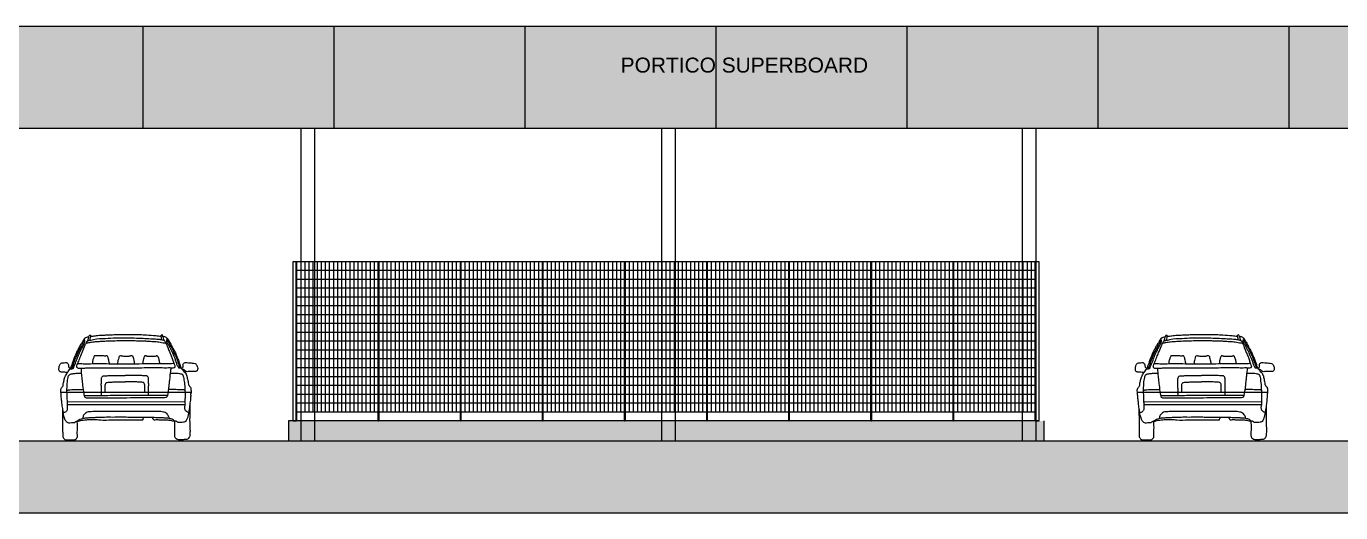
# Model space of a CAD drawing. Header units: inches. Extents: x -309 to 190, y -1585 to -1350.
# Drawn here: x 78.1 to 97.42, y -1456.36 to -1449.21 of the extents above; entities that cross this region are included whole.
import ezdxf

# ---------------------------------------------------------------- set-up
doc = ezdxf.new("R2010")
doc.units = ezdxf.units.IN
doc.header["$MEASUREMENT"] = 0
doc.layers.get('0').update_dxf_attribs({"color": 9, "linetype": 'CONTINUOUS'})
for name, color, linetype in [('CARP', 9, 'CONTINUOUS'), ('color gris', 9, 'CONTINUOUS'), ('referencias', 9, 'CONTINUOUS'), ('TEXTOS', 9, 'CONTINUOUS')]:
    doc.layers.add(name, color=color, linetype=linetype)
doc.styles.get("Standard").update_dxf_attribs({"font": 'arial.ttf'})

# ---------------------------------------------------------------- blocks, each defined once
blk = doc.blocks.new('qweqe')
at = {"color": 7}
for p, q in [((547.469, 120.459), (547.485, 120.458)), ((548.534, 120.457), (548.518, 120.456)), ((547.043, 119.614), (548.956, 119.614)), ((547.137, 119.477), (548.87, 119.473)), ((547.137, 119.434), (548.865, 119.43))]:
    blk.add_line(p, q, dxfattribs=at)
for points, knots in [([(547.399, 120.413), (547.368, 120.37), (547.363, 120.358), (547.345, 120.331), (547.325, 120.292), (547.303, 120.243), (547.273, 120.2), (547.257, 120.142), (547.23, 120.093), (547.216, 120.045), (547.205, 120.012), (547.199, 119.99), (547.193, 119.974), (547.184, 119.96), (547.166, 119.947), (547.152, 119.919), (547.121, 119.902), (547.116, 119.874), (547.104, 119.857), (547.104, 119.835), (547.095, 119.808), (547.088, 119.774), (547.084, 119.746), (547.081, 119.725), (547.072, 119.715), (547.065, 119.701), (547.049, 119.69), (547.047, 119.67), (547.045, 119.648), (547.044, 119.629), (547.043, 119.612), (547.045, 119.601), (547.054, 119.59), (547.047, 119.569), (547.052, 119.539), (547.053, 119.502), (547.063, 119.453), (547.064, 119.399), (547.076, 119.342), (547.083, 119.29), (547.095, 119.249), (547.103, 119.22), (547.116, 119.199), (547.131, 119.179), (547.161, 119.176), (547.191, 119.173), (547.22, 119.172), (547.243, 119.174), (547.253, 119.185), (547.264, 119.191), (547.274, 119.193), (547.288, 119.191), (547.296, 119.206), (547.312, 119.218), (547.338, 119.225), (547.369, 119.234), (547.413, 119.235), (547.471, 119.244), (547.544, 119.242), (547.63, 119.246), (547.751, 119.245), (547.874, 119.243), (547.988, 119.249), (548.086, 119.249), (548.193, 119.248), (548.301, 119.249), (548.383, 119.246), (548.445, 119.244), (548.502, 119.242), (548.561, 119.238), (548.614, 119.235), (548.66, 119.224), (548.694, 119.205), (548.725, 119.192), (548.747, 119.179), (548.757, 119.168), (548.767, 119.165), (548.79, 119.166), (548.818, 119.165), (548.851, 119.164), (548.87, 119.18), (548.889, 119.195), (548.898, 119.222), (548.907, 119.25), (548.918, 119.283), (548.924, 119.319), (548.928, 119.358), (548.934, 119.397), (548.941, 119.436), (548.943, 119.479), (548.949, 119.52), (548.953, 119.562), (548.954, 119.599), (548.959, 119.629), (548.96, 119.652), (548.956, 119.667), (548.944, 119.682), (548.933, 119.699), (548.92, 119.717), (548.923, 119.736), (548.92, 119.757), (548.911, 119.782), (548.908, 119.81), (548.901, 119.836), (548.886, 119.861), (548.872, 119.891), (548.85, 119.921), (548.833, 119.945), (548.819, 119.962), (548.802, 119.96), (548.79, 119.967), (548.771, 119.968), (548.768, 119.994), (548.746, 120.036), (548.723, 120.097), (548.701, 120.159), (548.677, 120.213), (548.651, 120.261), (548.629, 120.304), (548.616, 120.329), (548.607, 120.345), (548.604, 120.358), (548.604, 120.372), (548.608, 120.385), (548.613, 120.397), (548.61, 120.409), (548.601, 120.415), (548.586, 120.426), (548.567, 120.431), (548.552, 120.435), (548.544, 120.436), (548.544, 120.437)], [0.1427516, 0.1427516, 0.1427516, 0.1427516, 0.1441207, 0.1491577, 0.1592131, 0.1662954, 0.1767689, 0.1855494, 0.1967554, 0.2051715, 0.2106866, 0.2148044, 0.2165516, 0.2192272, 0.2231216, 0.2279667, 0.2344574, 0.2396988, 0.2417508, 0.2447679, 0.2503915, 0.2562398, 0.2625008, 0.2646156, 0.2670974, 0.2692619, 0.2723491, 0.2761324, 0.2791232, 0.2837165, 0.2857809, 0.2876726, 0.2890104, 0.2927793, 0.2976017, 0.3047458, 0.3115836, 0.3228817, 0.3319707, 0.341553, 0.3493995, 0.3535351, 0.3570373, 0.3619053, 0.3651923, 0.3718659, 0.3771463, 0.3804333, 0.3827283, 0.3845789, 0.3866954, 0.3880729, 0.3909937, 0.3942555, 0.398394, 0.4040732, 0.4109949, 0.4202495, 0.4340319, 0.4481112, 0.4641835, 0.4954098, 0.51109, 0.5223418, 0.545301, 0.5652758, 0.5772893, 0.5873935, 0.5965795, 0.6064622, 0.6172914, 0.6239172, 0.6299773, 0.6370636, 0.6412013, 0.6429937, 0.6444456, 0.6465118, 0.6543688, 0.6589833, 0.6626123, 0.6668312, 0.6710489, 0.6763449, 0.6821303, 0.6886547, 0.6948862, 0.702056, 0.7087711, 0.7149814, 0.7239743, 0.7301846, 0.7361529, 0.7430687, 0.7453625, 0.747978, 0.7507787, 0.7551725, 0.7585599, 0.7610831, 0.7645543, 0.7695644, 0.7744681, 0.7790389, 0.7829391, 0.7892012, 0.7959495, 0.8016858, 0.8046248, 0.8060023, 0.8100116, 0.8119047, 0.8143755, 0.8213364, 0.8372718, 0.8468576, 0.8551737, 0.8673872, 0.8746748, 0.879399, 0.8819641, 0.8838557, 0.8861495, 0.8889869, 0.8911018, 0.8925526, 0.894527, 0.8969663, 0.9012549, 0.9047667, 0.9051149, 0.9051149, 0.9051149, 0.9051149]), ([(547.395, 120.407), (547.397, 120.401), (547.402, 120.39), (547.409, 120.374), (547.403, 120.359), (547.396, 120.343), (547.381, 120.324), (547.364, 120.294), (547.35, 120.254), (547.326, 120.218), (547.312, 120.177), (547.293, 120.138), (547.275, 120.092), (547.259, 120.052), (547.255, 120.019), (547.238, 120.002), (547.233, 119.986), (547.222, 119.971), (547.208, 119.977), (547.198, 119.977), (547.194, 119.976)], [0.00393246, 0.00393246, 0.00393246, 0.00393246, 0.00694879, 0.01010811, 0.01212537, 0.01485463, 0.01885172, 0.0245582, 0.03238138, 0.04019022, 0.04641738, 0.05424055, 0.06257681, 0.07160269, 0.07590429, 0.07928738, 0.08300537, 0.08496544, 0.08747661, 0.08969513, 0.08969513, 0.08969513, 0.08969513]), ([(547.437, 120.377), (547.44, 120.389), (547.449, 120.413), (547.459, 120.44), (547.465, 120.457), (547.469, 120.459)], [0.00089717, 0.00089717, 0.00089717, 0.00089717, 0.00705848, 0.01367692, 0.01585466, 0.01585466, 0.01585466, 0.01585466]), ([(547.472, 120.389), (547.475, 120.4), (547.481, 120.422), (547.486, 120.445), (547.485, 120.457)], [0.0017489, 0.0017489, 0.0017489, 0.0017489, 0.00757716, 0.01366641, 0.01366641, 0.01366641, 0.01366641]), ([(548.18, 120.465), (548.154, 120.465), (548.092, 120.466), (548.002, 120.468), (547.9, 120.466), (547.802, 120.468), (547.687, 120.458), (547.582, 120.451), (547.51, 120.445), (547.484, 120.44)], [0, 0, 0, 0, 0.0130865, 0.0315417, 0.0459743, 0.0647681, 0.0815991, 0.1048393, 0.1182554, 0.1182554, 0.1182554, 0.1182554]), ([(548.518, 120.44), (548.507, 120.442), (548.472, 120.444), (548.41, 120.455), (548.334, 120.457), (548.256, 120.462), (548.206, 120.463), (548.18, 120.464)], [0.90956096, 0.90956096, 0.90956096, 0.90956096, 0.91516129, 0.92740666, 0.94165728, 0.95360429, 0.96715149, 0.96715149, 0.96715149, 0.96715149]), ([(548.529, 120.387), (548.526, 120.398), (548.521, 120.42), (548.517, 120.444), (548.518, 120.456)], [0.0017489, 0.0017489, 0.0017489, 0.0017489, 0.00757716, 0.01366641, 0.01366641, 0.01366641, 0.01366641]), ([(548.563, 120.374), (548.561, 120.386), (548.552, 120.41), (548.544, 120.438), (548.537, 120.454), (548.534, 120.457)], [0.00089717, 0.00089717, 0.00089717, 0.00089717, 0.00705848, 0.01367692, 0.01585466, 0.01585466, 0.01585466, 0.01585466]), ([(547.67, 119.57), (547.669, 119.582), (547.667, 119.615), (547.671, 119.665), (547.665, 119.724), (547.669, 119.773), (547.666, 119.813), (547.672, 119.836), (547.681, 119.851), (547.698, 119.859), (547.733, 119.859), (547.824, 119.865), (547.922, 119.862), (547.998, 119.863), (548.015, 119.864)], [0, 0, 0, 0, 0.006094, 0.0168189, 0.0258234, 0.0362585, 0.0417659, 0.0459866, 0.0480774, 0.0504159, 0.0550938, 0.0658437, 0.0966014, 0.1049292, 0.1049292, 0.1049292, 0.1049292]), ([(548.36, 119.57), (548.36, 119.582), (548.362, 119.615), (548.358, 119.665), (548.365, 119.724), (548.361, 119.773), (548.364, 119.813), (548.357, 119.836), (548.348, 119.851), (548.331, 119.859), (548.296, 119.859), (548.206, 119.865), (548.108, 119.862), (548.031, 119.863), (548.015, 119.864)], [0, 0, 0, 0, 0.006094, 0.0168189, 0.0258234, 0.0362585, 0.0417659, 0.0459866, 0.0480774, 0.0504159, 0.0550938, 0.0658437, 0.0966014, 0.1049292, 0.1049292, 0.1049292, 0.1049292]), ([(547.725, 119.614), (547.724, 119.619), (547.723, 119.644), (547.726, 119.679), (547.723, 119.719), (547.73, 119.742), (547.739, 119.757), (547.756, 119.765), (547.791, 119.765), (547.878, 119.771), (547.957, 119.769), (548.015, 119.769)], [0.02353949, 0.02353949, 0.02353949, 0.02353949, 0.0258234, 0.03625846, 0.04176585, 0.04598659, 0.04807738, 0.05041587, 0.05509377, 0.06584368, 0.09515876, 0.09515876, 0.09515876, 0.09515876]), ([(548.305, 119.614), (548.305, 119.619), (548.306, 119.644), (548.303, 119.679), (548.306, 119.719), (548.3, 119.742), (548.291, 119.757), (548.274, 119.765), (548.239, 119.765), (548.151, 119.771), (548.072, 119.769), (548.015, 119.769)], [0.02353949, 0.02353949, 0.02353949, 0.02353949, 0.0258234, 0.03625846, 0.04176585, 0.04598659, 0.04807738, 0.05041587, 0.05509377, 0.06584368, 0.09515876, 0.09515876, 0.09515876, 0.09515876])]:
    blk.add_open_spline(points, degree=3, knots=knots, dxfattribs=at)
for points in [[(547.402, 120.387), (547.39, 120.372), (547.372, 120.346), (547.357, 120.317), (547.332, 120.275), (547.309, 120.231), (547.292, 120.189), (547.265, 120.137), (547.244, 120.077), (547.229, 120.036), (547.217, 119.996), (547.211, 119.976)], [(548.064, 120.418), (547.988, 120.419), (547.879, 120.415), (547.75, 120.411), (547.636, 120.404), (547.545, 120.399), (547.485, 120.392), (547.458, 120.386), (547.444, 120.382), (547.435, 120.374), (547.424, 120.358), (547.387, 120.276), (547.363, 120.217), (547.336, 120.153), (547.316, 120.099), (547.299, 120.045), (547.288, 120.018), (547.282, 120.001), (547.283, 119.989), (547.286, 119.981), (547.295, 119.975), (547.328, 119.973), (547.425, 119.973), (547.509, 119.975), (547.665, 119.975), (547.799, 119.973), (547.968, 119.972), (548.091, 119.972), (548.248, 119.969), (548.377, 119.969), (548.513, 119.969), (548.578, 119.969), (548.642, 119.968), (548.686, 119.968), (548.71, 119.972), (548.719, 119.98), (548.723, 119.986), (548.722, 120.007), (548.695, 120.075), (548.666, 120.151), (548.639, 120.217), (548.599, 120.312), (548.578, 120.354), (548.571, 120.367), (548.561, 120.372), (548.541, 120.38), (548.515, 120.385), (548.48, 120.393), (548.301, 120.409), (548.154, 120.416), (548.063, 120.417)], [(548.609, 120.386), (548.626, 120.361), (548.639, 120.328), (548.662, 120.287), (548.688, 120.238), (548.72, 120.176), (548.738, 120.13), (548.756, 120.087), (548.771, 120.044), (548.78, 120.012), (548.792, 119.98), (548.798, 119.962)], [(548.612, 120.401), (548.625, 120.388), (548.637, 120.364), (548.661, 120.327), (548.684, 120.288), (548.709, 120.241), (548.734, 120.191), (548.755, 120.138), (548.779, 120.078), (548.794, 120.03), (548.809, 119.989), (548.813, 119.976), (548.821, 119.971), (548.824, 119.959)], [(547.188, 119.978), (547.167, 119.981), (547.162, 120.008), (547.161, 120.032), (547.15, 120.045), (547.131, 120.052), (547.108, 120.052), (547.06, 120.05), (547.026, 120.047), (546.984, 120.04), (546.967, 120.027), (546.958, 120.011), (546.948, 119.984), (546.948, 119.951), (546.952, 119.939), (546.963, 119.928), (546.984, 119.922), (547.004, 119.921), (547.044, 119.922), (547.085, 119.92), (547.113, 119.921), (547.123, 119.925), (547.132, 119.931), (547.144, 119.945), (547.153, 119.948), (547.16, 119.95), (547.171, 119.949)], [(547.505, 120.036), (547.506, 120.062), (547.511, 120.088), (547.519, 120.115), (547.53, 120.138), (547.536, 120.148), (547.544, 120.151), (547.555, 120.151), (547.559, 120.148), (547.584, 120.142), (547.604, 120.141), (547.634, 120.141), (547.665, 120.142), (547.687, 120.145), (547.699, 120.149), (547.711, 120.152), (547.718, 120.154), (547.728, 120.147), (547.733, 120.138), (547.74, 120.119), (547.746, 120.092), (547.752, 120.068), (547.753, 120.045), (547.756, 120.034)], [(548.242, 120.033), (548.245, 120.046), (548.251, 120.071), (548.258, 120.102), (548.261, 120.117), (548.268, 120.139), (548.28, 120.15), (548.288, 120.151), (548.302, 120.149), (548.318, 120.149), (548.348, 120.152), (548.378, 120.153), (548.401, 120.153), (548.421, 120.151), (548.438, 120.151), (548.459, 120.154), (548.468, 120.146), (548.475, 120.13), (548.483, 120.108), (548.49, 120.085), (548.495, 120.06), (548.494, 120.034)], [(548.825, 119.97), (548.835, 119.975), (548.838, 119.983), (548.842, 120.001), (548.841, 120.014), (548.851, 120.032), (548.862, 120.043), (548.872, 120.049), (548.892, 120.049), (548.929, 120.046), (548.948, 120.045), (548.97, 120.03), (548.979, 120.013), (548.987, 119.994), (548.989, 119.977), (548.99, 119.962), (548.99, 119.95), (548.985, 119.933), (548.973, 119.923), (548.954, 119.919), (548.922, 119.917), (548.888, 119.913), (548.866, 119.913), (548.853, 119.915)], [(547.349, 119.898), (547.306, 119.9), (547.255, 119.896), (547.212, 119.893), (547.185, 119.886), (547.169, 119.88), (547.164, 119.866), (547.153, 119.839), (547.149, 119.801), (547.142, 119.757), (547.138, 119.708), (547.136, 119.667), (547.133, 119.617), (547.132, 119.551), (547.135, 119.477), (547.133, 119.443), (547.136, 119.417), (547.141, 119.4), (547.139, 119.376), (547.135, 119.358), (547.128, 119.352), (547.113, 119.339), (547.08, 119.324)], [(548.652, 119.892), (548.702, 119.893), (548.739, 119.891), (548.794, 119.885), (548.83, 119.874), (548.85, 119.853), (548.855, 119.834), (548.863, 119.793), (548.869, 119.749), (548.869, 119.71), (548.873, 119.662), (548.873, 119.626), (548.87, 119.583), (548.87, 119.532), (548.865, 119.46), (548.865, 119.431), (548.863, 119.378), (548.866, 119.353), (548.876, 119.341), (548.886, 119.327), (548.903, 119.321), (548.925, 119.316)], [(547.137, 119.648), (547.149, 119.651), (547.175, 119.654), (547.219, 119.655), (547.317, 119.656), (547.376, 119.659)], [(548.627, 119.658), (548.641, 119.654), (548.67, 119.652), (548.719, 119.652), (548.82, 119.65), (548.841, 119.648), (548.851, 119.647), (548.861, 119.641), (548.871, 119.641)], [(547.391, 119.569), (547.482, 119.568), (547.706, 119.569), (547.982, 119.569), (548.235, 119.567), (548.487, 119.564), (548.61, 119.564)], [(547.616, 119.245), (547.607, 119.229), (547.602, 119.22), (547.593, 119.213), (547.573, 119.213), (547.517, 119.214), (547.478, 119.211), (547.433, 119.211), (547.401, 119.212), (547.369, 119.207), (547.333, 119.202), (547.309, 119.197), (547.297, 119.197)]]:
    blk.add_spline(points, degree=3, dxfattribs=at)
for points, start_tangent, end_tangent in [([(547.394, 120.406), (547.403, 120.418), (547.416, 120.426), (547.44, 120.434), (547.458, 120.436)], (0.593425, 0.80489), (0.992356, 0.123409)), ([(547.418, 120.335), (547.456, 120.341), (547.499, 120.349), (547.579, 120.358), (547.663, 120.362), (547.724, 120.367), (547.829, 120.369), (547.902, 120.373), (548.02, 120.372), (548.104, 120.371), (548.218, 120.369), (548.266, 120.367), (548.36, 120.362), (548.434, 120.358), (548.505, 120.35), (548.539, 120.344), (548.591, 120.335)], (0.904907, 0.425609), (0.999412, -0.034278)), ([(547.34, 119.971), (547.344, 119.941), (547.351, 119.903), (547.357, 119.84), (547.364, 119.773), (547.369, 119.725), (547.375, 119.669), (547.383, 119.617), (547.391, 119.575), (547.396, 119.557), (547.404, 119.547), (547.416, 119.538), (547.45, 119.533), (547.517, 119.534), (547.72, 119.534), (547.936, 119.533), (548.144, 119.531), (548.37, 119.53), (548.528, 119.529), (548.581, 119.532), (548.601, 119.542), (548.61, 119.559), (548.617, 119.596), (548.634, 119.719), (548.644, 119.81), (548.652, 119.897), (548.658, 119.967)], (0.077473, -0.996994), (0.074071, 0.997253)), ([(547.873, 120.034), (547.876, 120.062), (547.881, 120.09), (547.891, 120.125), (547.897, 120.145), (547.911, 120.151), (547.927, 120.153), (547.941, 120.148), (547.958, 120.145), (547.979, 120.144), (548.006, 120.142), (548.034, 120.145), (548.06, 120.146), (548.073, 120.151), (548.077, 120.154), (548.088, 120.154), (548.102, 120.143), (548.108, 120.121), (548.118, 120.085), (548.124, 120.05), (548.125, 120.032)], (0.033863, 0.999426), (0.35577, -0.934573)), ([(547.063, 119.422), (547.061, 119.085), (547.06, 119.03), (547.064, 118.991), (547.064, 118.971), (547.073, 118.955), (547.089, 118.934), (547.107, 118.925), (547.159, 118.92), (547.215, 118.917), (547.261, 118.93), (547.282, 118.961), (547.285, 118.993), (547.281, 119.079), (547.285, 119.193)], (-0.012801, -0.999918), (0.019428, 0.999811)), ([(547.367, 119.234), (547.369, 119.253), (547.38, 119.275), (547.397, 119.298), (547.427, 119.319), (547.451, 119.326), (547.49, 119.334), (547.521, 119.334), (547.632, 119.332), (547.908, 119.334), (548.124, 119.333), (548.336, 119.334), (548.49, 119.332), (548.531, 119.331), (548.556, 119.328), (548.586, 119.315), (548.604, 119.302), (548.623, 119.28), (548.632, 119.257), (548.635, 119.23)], (0.190198, 0.981746), (0.086844, -0.996222)), ([(547.742, 119.247), (547.747, 119.232), (547.754, 119.218), (547.757, 119.209), (547.77, 119.205), (547.791, 119.205), (548.064, 119.205), (548.21, 119.207), (548.377, 119.205), (548.458, 119.213), (548.506, 119.212), (548.583, 119.209), (548.628, 119.203), (548.689, 119.193), (548.742, 119.182)], (0.525514, -0.850785), (0.941191, 0.337876)), ([(548.936, 119.366), (548.932, 119.053), (548.931, 118.994), (548.929, 118.963), (548.919, 118.942), (548.899, 118.922), (548.849, 118.916), (548.817, 118.916), (548.762, 118.919), (548.733, 118.931), (548.717, 118.954), (548.716, 119.002), (548.714, 119.07), (548.716, 119.183)], (-0.040779, -0.999168), (0.060714, 0.998155))]:
    blk.add_spline(points, degree=3, dxfattribs=dict(at, start_tangent=start_tangent, end_tangent=end_tangent))
at = {"color": 7, "start_tangent": (0.958706, -0.284399)}
blk.add_spline([(547.296, 120.039), (547.366, 120.035), (547.488, 120.033), (547.683, 120.033), (547.845, 120.032), (548.031, 120.032), (548.183, 120.031), (548.322, 120.033), (548.486, 120.033), (548.629, 120.032), (548.71, 120.037)], degree=3, dxfattribs=at)

msp = doc.modelspace()

# ---------------------------------------------------------------- hatches: boundary and pattern name
at = {"layer": 'color gris', "linetype": 'Continuous'}
h = msp.add_hatch(color=256, dxfattribs=at)
h.dxf.hatch_style = 1
h.paths.add_polyline_path([(93.054, -1455.007), (93.054, -1455.307), (81.954, -1455.307), (81.954, -1455.007)])
at = {"layer": 'color gris'}
h = msp.add_hatch(color=256, dxfattribs=at)
h.paths.add_polyline_path([(170.804, -1455.307), (166.564, -1455.307), (166.564, -1456.357), (170.804, -1456.357)])
edge = h.paths.add_edge_path()
edge.add_line((70.824, -1455.457), (66.804, -1455.457))
edge.add_line((66.804, -1455.457), (66.804, -1455.557))
edge.add_arc((62.804, -1534.587), 79.132, 87.10255, 92.89745)
edge.add_line((58.804, -1455.557), (58.804, -1456.357))
edge.add_line((58.804, -1456.357), (70.824, -1456.357))
edge.add_line((70.824, -1456.357), (70.824, -1455.457))
h.paths.add_polyline_path([(64.277, -1455.5), (64.29, -1455.487), (64.303, -1455.5), (64.351, -1455.5), (64.364, -1455.487), (64.378, -1455.5)], flags=16)
h.paths.add_polyline_path([(75.044, -1455.307), (70.824, -1455.307), (70.824, -1456.357), (75.044, -1456.357)])
h.paths.add_polyline_path([(166.564, -1455.307), (75.044, -1455.307), (75.044, -1456.357), (166.564, -1456.357)])
edge = h.paths.add_edge_path()
edge.add_line((179.308, -1456.357), (179.308, -1455.457))
edge.add_arc((178.804, -1534.587), 79.132, 89.63548, 92.89745)
edge.add_line((174.804, -1455.557), (174.804, -1455.457))
edge.add_line((174.804, -1455.457), (170.804, -1455.457))
edge.add_line((170.804, -1455.457), (170.804, -1456.357))
edge.add_line((170.804, -1456.357), (179.308, -1456.357))
at = {"layer": 'referencias', "linetype": 'Continuous', "lineweight": 5}
h = msp.add_hatch(color=256, dxfattribs=at)
h.dxf.hatch_style = 1
h.paths.add_polyline_path([(104.944, -1449.207), (75.064, -1449.207), (75.064, -1455.007), (77.035, -1455.007), (77.035, -1450.707), (104.944, -1450.707)])

# ---------------------------------------------------------------- linework, layer by layer
at = {"linetype": 'Continuous'}
for p, q in [((86.893, -1452.667), (82.065, -1452.667)), ((83.272, -1452.667), (82.065, -1452.667)), ((82.065, -1452.667), (82.065, -1454.877)), ((82.065, -1452.667), (82.065, -1454.877)), ((82.065, -1454.877), (82.065, -1452.667)), ((82.072, -1452.667), (82.072, -1454.877)), ((82.072, -1452.667), (82.072, -1454.877)), ((82.072, -1454.877), (82.072, -1452.667)), ((82.132, -1452.667), (82.132, -1454.877)), ((82.192, -1452.667), (82.192, -1454.877)), ((82.252, -1452.667), (82.252, -1454.877)), ((82.312, -1452.667), (82.312, -1454.877)), ((82.372, -1452.667), (82.372, -1454.877)), ((82.432, -1452.667), (82.432, -1454.877)), ((82.492, -1452.667), (82.492, -1454.877)), ((82.552, -1452.667), (82.552, -1454.877)), ((82.612, -1452.667), (82.612, -1454.877)), ((82.672, -1452.667), (82.672, -1454.877)), ((82.732, -1452.667), (82.732, -1454.877)), ((82.792, -1452.667), (82.792, -1454.877)), ((82.852, -1452.667), (82.852, -1454.877)), ((82.912, -1452.667), (82.912, -1454.877)), ((82.972, -1452.667), (82.972, -1454.877)), ((83.032, -1452.667), (83.032, -1454.877)), ((83.092, -1452.667), (83.092, -1454.877)), ((83.152, -1452.667), (83.152, -1454.877)), ((83.212, -1452.667), (83.212, -1454.877)), ((84.479, -1452.667), (83.272, -1452.667)), ((83.272, -1452.667), (83.272, -1454.877)), ((83.272, -1452.667), (83.272, -1454.877)), ((83.272, -1454.877), (83.272, -1452.667)), ((83.272, -1452.667), (83.272, -1454.877)), ((83.272, -1452.667), (83.272, -1454.877)), ((83.272, -1454.877), (83.272, -1452.667)), ((83.279, -1452.667), (83.279, -1454.877)), ((83.279, -1452.667), (83.279, -1454.877)), ((83.279, -1454.877), (83.279, -1452.667)), ((83.279, -1452.667), (83.279, -1454.877)), ((83.279, -1452.667), (83.279, -1454.877)), ((83.279, -1454.877), (83.279, -1452.667)), ((83.339, -1452.667), (83.339, -1454.877)), ((83.339, -1452.667), (83.339, -1454.877)), ((83.399, -1452.667), (83.399, -1454.877)), ((83.459, -1452.667), (83.459, -1454.877)), ((83.519, -1452.667), (83.519, -1454.877)), ((83.579, -1452.667), (83.579, -1454.877)), ((83.639, -1452.667), (83.639, -1454.877)), ((83.699, -1452.667), (83.699, -1454.877)), ((83.759, -1452.667), (83.759, -1454.877)), ((83.819, -1452.667), (83.819, -1454.877)), ((83.879, -1452.667), (83.879, -1454.877)), ((83.939, -1452.667), (83.939, -1454.877)), ((83.999, -1452.667), (83.999, -1454.877)), ((84.059, -1452.667), (84.059, -1454.877)), ((84.119, -1452.667), (84.119, -1454.877)), ((84.179, -1452.667), (84.179, -1454.877)), ((84.239, -1452.667), (84.239, -1454.877)), ((84.299, -1452.667), (84.299, -1454.877)), ((84.359, -1452.667), (84.359, -1454.877)), ((84.419, -1452.667), (84.419, -1454.877)), ((85.686, -1452.667), (84.479, -1452.667)), ((84.479, -1452.667), (84.479, -1454.877)), ((84.479, -1452.667), (84.479, -1454.877)), ((84.479, -1454.877), (84.479, -1452.667)), ((84.479, -1452.667), (84.479, -1454.877)), ((84.479, -1452.667), (84.479, -1454.877)), ((84.479, -1454.877), (84.479, -1452.667)), ((84.486, -1452.667), (84.486, -1454.877)), ((84.486, -1452.667), (84.486, -1454.877)), ((84.486, -1454.877), (84.486, -1452.667)), ((84.486, -1452.667), (84.486, -1454.877)), ((84.486, -1452.667), (84.486, -1454.877)), ((84.486, -1454.877), (84.486, -1452.667)), ((84.546, -1452.667), (84.546, -1454.877)), ((84.546, -1452.667), (84.546, -1454.877)), ((84.606, -1452.667), (84.606, -1454.877)), ((84.666, -1452.667), (84.666, -1454.877)), ((84.726, -1452.667), (84.726, -1454.877)), ((84.786, -1452.667), (84.786, -1454.877)), ((84.846, -1452.667), (84.846, -1454.877)), ((84.906, -1452.667), (84.906, -1454.877)), ((84.966, -1452.667), (84.966, -1454.877)), ((85.026, -1452.667), (85.026, -1454.877)), ((85.086, -1452.667), (85.086, -1454.877)), ((85.146, -1452.667), (85.146, -1454.877)), ((85.206, -1452.667), (85.206, -1454.877)), ((85.266, -1452.667), (85.266, -1454.877)), ((85.326, -1452.667), (85.326, -1454.877)), ((85.386, -1452.667), (85.386, -1454.877)), ((85.446, -1452.667), (85.446, -1454.877)), ((85.506, -1452.667), (85.506, -1454.877)), ((85.566, -1452.667), (85.566, -1454.877)), ((85.626, -1452.667), (85.626, -1454.877)), ((86.893, -1452.667), (85.686, -1452.667)), ((85.686, -1452.667), (85.686, -1454.877)), ((85.686, -1452.667), (85.686, -1454.877)), ((85.686, -1454.877), (85.686, -1452.667)), ((85.686, -1452.667), (85.686, -1454.877)), ((85.686, -1452.667), (85.686, -1454.877)), ((85.686, -1454.877), (85.686, -1452.667)), ((85.693, -1452.667), (85.693, -1454.877)), ((85.693, -1452.667), (85.693, -1454.877)), ((85.693, -1454.877), (85.693, -1452.667)), ((85.693, -1452.667), (85.693, -1454.877)), ((85.693, -1452.667), (85.693, -1454.877)), ((85.693, -1454.877), (85.693, -1452.667)), ((85.753, -1452.667), (85.753, -1454.877)), ((85.753, -1452.667), (85.753, -1454.877)), ((85.813, -1452.667), (85.813, -1454.877)), ((85.873, -1452.667), (85.873, -1454.877)), ((85.933, -1452.667), (85.933, -1454.877)), ((85.993, -1452.667), (85.993, -1454.877)), ((86.053, -1452.667), (86.053, -1454.877)), ((86.113, -1452.667), (86.113, -1454.877)), ((86.173, -1452.667), (86.173, -1454.877)), ((86.233, -1452.667), (86.233, -1454.877)), ((86.293, -1452.667), (86.293, -1454.877)), ((86.353, -1452.667), (86.353, -1454.877)), ((86.413, -1452.667), (86.413, -1454.877)), ((86.473, -1452.667), (86.473, -1454.877)), ((86.533, -1452.667), (86.533, -1454.877)), ((86.593, -1452.667), (86.593, -1454.877)), ((86.653, -1452.667), (86.653, -1454.877)), ((86.713, -1452.667), (86.713, -1454.877)), ((86.773, -1452.667), (86.773, -1454.877)), ((86.833, -1452.667), (86.833, -1454.877)), ((88.1, -1452.667), (86.893, -1452.667)), ((86.893, -1452.667), (86.893, -1454.877)), ((86.893, -1452.667), (86.893, -1454.877)), ((86.893, -1454.877), (86.893, -1452.667)), ((86.893, -1452.667), (86.893, -1454.877)), ((86.893, -1452.667), (86.893, -1454.877)), ((86.893, -1454.877), (86.893, -1452.667)), ((86.9, -1452.667), (86.9, -1454.877)), ((86.9, -1452.667), (86.9, -1454.877)), ((86.9, -1454.877), (86.9, -1452.667)), ((86.9, -1452.667), (86.9, -1454.877)), ((86.9, -1452.667), (86.9, -1454.877)), ((86.9, -1454.877), (86.9, -1452.667)), ((86.96, -1452.667), (86.96, -1454.877)), ((86.96, -1452.667), (86.96, -1454.877)), ((87.02, -1452.667), (87.02, -1454.877)), ((87.08, -1452.667), (87.08, -1454.877)), ((87.14, -1452.667), (87.14, -1454.877)), ((87.2, -1452.667), (87.2, -1454.877)), ((87.26, -1452.667), (87.26, -1454.877)), ((87.32, -1452.667), (87.32, -1454.877)), ((87.38, -1452.667), (87.38, -1454.877)), ((87.44, -1452.667), (87.44, -1454.877)), ((87.5, -1452.667), (87.5, -1454.877)), ((87.56, -1452.667), (87.56, -1454.877)), ((87.62, -1452.667), (87.62, -1454.877)), ((87.68, -1452.667), (87.68, -1454.877)), ((87.74, -1452.667), (87.74, -1454.877)), ((87.8, -1452.667), (87.8, -1454.877)), ((87.86, -1452.667), (87.86, -1454.877)), ((87.92, -1452.667), (87.92, -1454.877)), ((87.98, -1452.667), (87.98, -1454.877)), ((88.04, -1452.667), (88.04, -1454.877)), ((89.307, -1452.667), (88.1, -1452.667)), ((88.1, -1452.667), (88.1, -1454.877)), ((88.1, -1452.667), (88.1, -1454.877)), ((88.1, -1454.877), (88.1, -1452.667)), ((88.107, -1452.667), (88.107, -1454.877)), ((88.107, -1452.667), (88.107, -1454.877)), ((88.107, -1454.877), (88.107, -1452.667)), ((88.167, -1452.667), (88.167, -1454.877)), ((88.227, -1452.667), (88.227, -1454.877)), ((88.287, -1452.667), (88.287, -1454.877)), ((88.347, -1452.667), (88.347, -1454.877)), ((88.407, -1452.667), (88.407, -1454.877)), ((88.467, -1452.667), (88.467, -1454.877)), ((88.527, -1452.667), (88.527, -1454.877)), ((88.587, -1452.667), (88.587, -1454.877)), ((88.647, -1452.667), (88.647, -1454.877)), ((88.707, -1452.667), (88.707, -1454.877)), ((88.767, -1452.667), (88.767, -1454.877)), ((88.827, -1452.667), (88.827, -1454.877)), ((88.887, -1452.667), (88.887, -1454.877)), ((88.947, -1452.667), (88.947, -1454.877)), ((89.007, -1452.667), (89.007, -1454.877)), ((89.067, -1452.667), (89.067, -1454.877)), ((89.127, -1452.667), (89.127, -1454.877)), ((89.187, -1452.667), (89.187, -1454.877)), ((89.247, -1452.667), (89.247, -1454.877)), ((90.514, -1452.667), (89.307, -1452.667)), ((89.307, -1452.667), (89.307, -1454.877)), ((89.307, -1452.667), (89.307, -1454.877)), ((89.307, -1454.877), (89.307, -1452.667)), ((89.314, -1452.667), (89.314, -1454.877)), ((89.314, -1452.667), (89.314, -1454.877)), ((89.314, -1454.877), (89.314, -1452.667)), ((89.374, -1452.667), (89.374, -1454.877)), ((89.434, -1452.667), (89.434, -1454.877)), ((89.494, -1452.667), (89.494, -1454.877)), ((89.554, -1452.667), (89.554, -1454.877)), ((89.614, -1452.667), (89.614, -1454.877)), ((89.674, -1452.667), (89.674, -1454.877)), ((89.734, -1452.667), (89.734, -1454.877)), ((89.794, -1452.667), (89.794, -1454.877)), ((89.854, -1452.667), (89.854, -1454.877)), ((89.914, -1452.667), (89.914, -1454.877)), ((89.974, -1452.667), (89.974, -1454.877)), ((90.034, -1452.667), (90.034, -1454.877)), ((90.094, -1452.667), (90.094, -1454.877)), ((90.154, -1452.667), (90.154, -1454.877)), ((90.214, -1452.667), (90.214, -1454.877)), ((90.274, -1452.667), (90.274, -1454.877)), ((90.334, -1452.667), (90.334, -1454.877)), ((90.394, -1452.667), (90.394, -1454.877)), ((90.454, -1452.667), (90.454, -1454.877)), ((91.721, -1452.667), (90.514, -1452.667)), ((90.514, -1452.667), (90.514, -1454.877)), ((90.514, -1452.667), (90.514, -1454.877)), ((90.514, -1454.877), (90.514, -1452.667)), ((90.521, -1452.667), (90.521, -1454.877)), ((90.521, -1452.667), (90.521, -1454.877)), ((90.521, -1454.877), (90.521, -1452.667)), ((90.581, -1452.667), (90.581, -1454.877)), ((90.641, -1452.667), (90.641, -1454.877)), ((90.701, -1452.667), (90.701, -1454.877)), ((90.761, -1452.667), (90.761, -1454.877)), ((90.821, -1452.667), (90.821, -1454.877)), ((90.881, -1452.667), (90.881, -1454.877)), ((90.941, -1452.667), (90.941, -1454.877)), ((91.001, -1452.667), (91.001, -1454.877)), ((91.061, -1452.667), (91.061, -1454.877)), ((91.121, -1452.667), (91.121, -1454.877)), ((91.181, -1452.667), (91.181, -1454.877)), ((91.241, -1452.667), (91.241, -1454.877)), ((91.301, -1452.667), (91.301, -1454.877)), ((91.361, -1452.667), (91.361, -1454.877)), ((91.421, -1452.667), (91.421, -1454.877)), ((91.481, -1452.667), (91.481, -1454.877)), ((91.541, -1452.667), (91.541, -1454.877)), ((91.601, -1452.667), (91.601, -1454.877)), ((91.661, -1452.667), (91.661, -1454.877)), ((92.928, -1452.667), (91.721, -1452.667)), ((91.721, -1452.667), (91.721, -1454.877)), ((91.721, -1452.667), (91.721, -1454.877)), ((91.721, -1454.877), (91.721, -1452.667)), ((91.728, -1452.667), (91.728, -1454.877)), ((91.728, -1452.667), (91.728, -1454.877)), ((91.728, -1454.877), (91.728, -1452.667)), ((91.788, -1452.667), (91.788, -1454.877)), ((91.848, -1452.667), (91.848, -1454.877)), ((91.908, -1452.667), (91.908, -1454.877)), ((91.968, -1452.667), (91.968, -1454.877)), ((92.028, -1452.667), (92.028, -1454.877)), ((92.088, -1452.667), (92.088, -1454.877)), ((92.148, -1452.667), (92.148, -1454.877)), ((92.208, -1452.667), (92.208, -1454.877)), ((92.268, -1452.667), (92.268, -1454.877)), ((92.328, -1452.667), (92.328, -1454.877)), ((92.388, -1452.667), (92.388, -1454.877)), ((92.448, -1452.667), (92.448, -1454.877)), ((92.508, -1452.667), (92.508, -1454.877)), ((92.568, -1452.667), (92.568, -1454.877)), ((92.628, -1452.667), (92.628, -1454.877)), ((92.688, -1452.667), (92.688, -1454.877)), ((92.748, -1452.667), (92.748, -1454.877)), ((92.808, -1452.667), (92.808, -1454.877)), ((92.868, -1452.667), (92.868, -1454.877)), ((92.928, -1452.667), (92.928, -1454.877)), ((92.928, -1454.877), (92.928, -1452.667)), ((92.935, -1454.877), (92.935, -1452.667)), ((86.893, -1452.797), (82.065, -1452.797)), ((86.893, -1452.927), (82.065, -1452.927)), ((83.272, -1452.797), (82.072, -1452.797)), ((83.272, -1452.927), (82.072, -1452.927)), ((84.479, -1452.797), (83.279, -1452.797)), ((84.479, -1452.927), (83.279, -1452.927)), ((85.686, -1452.797), (84.486, -1452.797)), ((85.686, -1452.927), (84.486, -1452.927)), ((86.893, -1452.797), (85.693, -1452.797)), ((86.893, -1452.927), (85.693, -1452.927)), ((88.1, -1452.797), (86.9, -1452.797)), ((88.1, -1452.927), (86.9, -1452.927)), ((89.307, -1452.797), (88.107, -1452.797)), ((89.307, -1452.927), (88.107, -1452.927)), ((90.514, -1452.797), (89.314, -1452.797)), ((90.514, -1452.927), (89.314, -1452.927)), ((91.721, -1452.797), (90.521, -1452.797)), ((91.721, -1452.927), (90.521, -1452.927)), ((92.928, -1452.797), (91.728, -1452.797)), ((92.928, -1452.927), (91.728, -1452.927)), ((86.893, -1453.057), (82.065, -1453.057)), ((83.272, -1453.057), (82.072, -1453.057)), ((84.479, -1453.057), (83.279, -1453.057)), ((85.686, -1453.057), (84.486, -1453.057)), ((86.893, -1453.057), (85.693, -1453.057)), ((88.1, -1453.057), (86.9, -1453.057)), ((89.307, -1453.057), (88.107, -1453.057)), ((90.514, -1453.057), (89.314, -1453.057)), ((91.721, -1453.057), (90.521, -1453.057)), ((92.928, -1453.057), (91.728, -1453.057)), ((86.893, -1453.187), (82.065, -1453.187)), ((86.893, -1453.317), (82.065, -1453.317)), ((83.272, -1453.187), (82.072, -1453.187)), ((83.272, -1453.317), (82.072, -1453.317)), ((84.479, -1453.187), (83.279, -1453.187)), ((84.479, -1453.317), (83.279, -1453.317)), ((85.686, -1453.187), (84.486, -1453.187)), ((85.686, -1453.317), (84.486, -1453.317)), ((86.893, -1453.187), (85.693, -1453.187)), ((86.893, -1453.317), (85.693, -1453.317)), ((88.1, -1453.187), (86.9, -1453.187)), ((88.1, -1453.317), (86.9, -1453.317)), ((89.307, -1453.187), (88.107, -1453.187)), ((89.307, -1453.317), (88.107, -1453.317)), ((90.514, -1453.187), (89.314, -1453.187)), ((90.514, -1453.317), (89.314, -1453.317)), ((91.721, -1453.187), (90.521, -1453.187)), ((91.721, -1453.317), (90.521, -1453.317)), ((92.928, -1453.187), (91.728, -1453.187)), ((92.928, -1453.317), (91.728, -1453.317)), ((86.893, -1453.447), (82.065, -1453.447)), ((83.272, -1453.447), (82.072, -1453.447)), ((84.479, -1453.447), (83.279, -1453.447)), ((85.686, -1453.447), (84.486, -1453.447)), ((86.893, -1453.447), (85.693, -1453.447)), ((88.1, -1453.447), (86.9, -1453.447)), ((89.307, -1453.447), (88.107, -1453.447)), ((90.514, -1453.447), (89.314, -1453.447)), ((91.721, -1453.447), (90.521, -1453.447)), ((92.928, -1453.447), (91.728, -1453.447)), ((86.893, -1453.577), (82.065, -1453.577)), ((86.893, -1453.707), (82.065, -1453.707)), ((83.272, -1453.577), (82.072, -1453.577)), ((83.272, -1453.707), (82.072, -1453.707)), ((84.479, -1453.577), (83.279, -1453.577)), ((84.479, -1453.707), (83.279, -1453.707)), ((85.686, -1453.577), (84.486, -1453.577)), ((85.686, -1453.707), (84.486, -1453.707)), ((86.893, -1453.577), (85.693, -1453.577)), ((86.893, -1453.707), (85.693, -1453.707)), ((88.1, -1453.577), (86.9, -1453.577)), ((88.1, -1453.707), (86.9, -1453.707)), ((89.307, -1453.577), (88.107, -1453.577)), ((89.307, -1453.707), (88.107, -1453.707)), ((90.514, -1453.577), (89.314, -1453.577)), ((90.514, -1453.707), (89.314, -1453.707)), ((91.721, -1453.577), (90.521, -1453.577)), ((91.721, -1453.707), (90.521, -1453.707)), ((92.928, -1453.577), (91.728, -1453.577)), ((92.928, -1453.707), (91.728, -1453.707)), ((86.893, -1453.837), (82.065, -1453.837)), ((83.272, -1453.837), (82.072, -1453.837)), ((84.479, -1453.837), (83.279, -1453.837)), ((85.686, -1453.837), (84.486, -1453.837)), ((86.893, -1453.837), (85.693, -1453.837)), ((88.1, -1453.837), (86.9, -1453.837)), ((89.307, -1453.837), (88.107, -1453.837)), ((90.514, -1453.837), (89.314, -1453.837)), ((91.721, -1453.837), (90.521, -1453.837)), ((92.928, -1453.837), (91.728, -1453.837)), ((86.893, -1453.967), (82.065, -1453.967)), ((86.893, -1454.097), (82.065, -1454.097)), ((83.272, -1453.967), (82.072, -1453.967)), ((83.272, -1454.097), (82.072, -1454.097)), ((84.479, -1453.967), (83.279, -1453.967)), ((84.479, -1454.097), (83.279, -1454.097)), ((85.686, -1453.967), (84.486, -1453.967)), ((85.686, -1454.097), (84.486, -1454.097)), ((86.893, -1453.967), (85.693, -1453.967)), ((86.893, -1454.097), (85.693, -1454.097)), ((88.1, -1453.967), (86.9, -1453.967)), ((88.1, -1454.097), (86.9, -1454.097)), ((89.307, -1453.967), (88.107, -1453.967)), ((89.307, -1454.097), (88.107, -1454.097)), ((90.514, -1453.967), (89.314, -1453.967)), ((90.514, -1454.097), (89.314, -1454.097)), ((91.721, -1453.967), (90.521, -1453.967)), ((91.721, -1454.097), (90.521, -1454.097)), ((92.928, -1453.967), (91.728, -1453.967)), ((92.928, -1454.097), (91.728, -1454.097)), ((86.893, -1454.227), (82.065, -1454.227)), ((83.272, -1454.227), (82.072, -1454.227)), ((84.479, -1454.227), (83.279, -1454.227)), ((85.686, -1454.227), (84.486, -1454.227)), ((86.893, -1454.227), (85.693, -1454.227)), ((88.1, -1454.227), (86.9, -1454.227)), ((89.307, -1454.227), (88.107, -1454.227)), ((90.514, -1454.227), (89.314, -1454.227)), ((91.721, -1454.227), (90.521, -1454.227)), ((92.928, -1454.227), (91.728, -1454.227)), ((86.893, -1454.357), (82.065, -1454.357)), ((86.893, -1454.487), (82.065, -1454.487)), ((83.272, -1454.357), (82.072, -1454.357)), ((83.272, -1454.487), (82.072, -1454.487)), ((84.479, -1454.357), (83.279, -1454.357)), ((84.479, -1454.487), (83.279, -1454.487)), ((85.686, -1454.357), (84.486, -1454.357)), ((85.686, -1454.487), (84.486, -1454.487)), ((86.893, -1454.357), (85.693, -1454.357)), ((86.893, -1454.487), (85.693, -1454.487)), ((88.1, -1454.357), (86.9, -1454.357)), ((88.1, -1454.487), (86.9, -1454.487)), ((89.307, -1454.357), (88.107, -1454.357)), ((89.307, -1454.487), (88.107, -1454.487)), ((90.514, -1454.357), (89.314, -1454.357)), ((90.514, -1454.487), (89.314, -1454.487)), ((91.721, -1454.357), (90.521, -1454.357)), ((91.721, -1454.487), (90.521, -1454.487)), ((92.928, -1454.357), (91.728, -1454.357)), ((92.928, -1454.487), (91.728, -1454.487)), ((86.893, -1454.617), (82.065, -1454.617)), ((83.272, -1454.617), (82.072, -1454.617)), ((84.479, -1454.617), (83.279, -1454.617)), ((85.686, -1454.617), (84.486, -1454.617)), ((86.893, -1454.617), (85.693, -1454.617)), ((88.1, -1454.617), (86.9, -1454.617)), ((89.307, -1454.617), (88.107, -1454.617)), ((90.514, -1454.617), (89.314, -1454.617)), ((91.721, -1454.617), (90.521, -1454.617)), ((92.928, -1454.617), (91.728, -1454.617)), ((86.893, -1454.747), (82.065, -1454.747)), ((86.893, -1454.877), (82.065, -1454.877)), ((83.272, -1454.877), (82.065, -1454.877)), ((83.272, -1454.747), (82.072, -1454.747)), ((84.479, -1454.877), (83.272, -1454.877)), ((84.479, -1454.747), (83.279, -1454.747)), ((85.686, -1454.877), (84.479, -1454.877)), ((85.686, -1454.747), (84.486, -1454.747)), ((86.893, -1454.877), (85.686, -1454.877)), ((86.893, -1454.747), (85.693, -1454.747)), ((88.1, -1454.877), (86.893, -1454.877)), ((88.1, -1454.747), (86.9, -1454.747)), ((89.307, -1454.877), (88.1, -1454.877)), ((89.307, -1454.747), (88.107, -1454.747)), ((90.514, -1454.877), (89.307, -1454.877)), ((90.514, -1454.747), (89.314, -1454.747)), ((91.721, -1454.877), (90.514, -1454.877)), ((91.721, -1454.747), (90.521, -1454.747)), ((92.928, -1454.877), (91.721, -1454.877)), ((92.928, -1454.747), (91.728, -1454.747)), ((92.97, -1455.007), (81.954, -1455.007)), ((81.954, -1455.007), (81.954, -1455.307)), ((93.054, -1455.007), (93.054, -1455.307))]:
    msp.add_line(p, q, dxfattribs=at)
for points in [[(82.135, -1450.707), (82.135, -1455.307)], [(82.335, -1450.707), (82.335, -1455.307)], [(87.435, -1450.707), (87.435, -1455.307)], [(87.635, -1450.707), (87.635, -1455.307)], [(92.735, -1450.707), (92.735, -1455.307)], [(92.935, -1450.707), (92.935, -1455.307)], [(174.804, -1455.557), (174.804, -1455.457), (170.804, -1455.457), (170.804, -1455.307), (70.824, -1455.307), (70.824, -1455.457), (66.804, -1455.457), (66.804, -1455.557)], [(58.804, -1455.557), (58.804, -1456.357), (179.308, -1456.357)]]:
    msp.add_lwpolyline(points)
for points in [[(82.065, -1452.667), (82.015, -1452.667), (82.015, -1455.007), (82.065, -1455.007)], [(82.072, -1452.667), (82.065, -1452.667), (82.065, -1455.007), (82.072, -1455.007)], [(82.065, -1452.667), (82.072, -1452.667), (82.072, -1455.007), (82.065, -1455.007)], [(83.279, -1452.667), (83.272, -1452.667), (83.272, -1455.007), (83.279, -1455.007)], [(83.272, -1452.667), (83.279, -1452.667), (83.279, -1455.007), (83.272, -1455.007)], [(83.279, -1452.667), (83.272, -1452.667), (83.272, -1455.007), (83.279, -1455.007)], [(83.272, -1452.667), (83.279, -1452.667), (83.279, -1455.007), (83.272, -1455.007)], [(84.486, -1452.667), (84.479, -1452.667), (84.479, -1455.007), (84.486, -1455.007)], [(84.479, -1452.667), (84.486, -1452.667), (84.486, -1455.007), (84.479, -1455.007)], [(84.486, -1452.667), (84.479, -1452.667), (84.479, -1455.007), (84.486, -1455.007)], [(84.479, -1452.667), (84.486, -1452.667), (84.486, -1455.007), (84.479, -1455.007)], [(85.693, -1452.667), (85.686, -1452.667), (85.686, -1455.007), (85.693, -1455.007)], [(85.686, -1452.667), (85.693, -1452.667), (85.693, -1455.007), (85.686, -1455.007)], [(85.693, -1452.667), (85.686, -1452.667), (85.686, -1455.007), (85.693, -1455.007)], [(85.686, -1452.667), (85.693, -1452.667), (85.693, -1455.007), (85.686, -1455.007)], [(86.9, -1452.667), (86.893, -1452.667), (86.893, -1455.007), (86.9, -1455.007)], [(86.893, -1452.667), (86.9, -1452.667), (86.9, -1455.007), (86.893, -1455.007)], [(86.9, -1452.667), (86.893, -1452.667), (86.893, -1455.007), (86.9, -1455.007)], [(86.893, -1452.667), (86.9, -1452.667), (86.9, -1455.007), (86.893, -1455.007)], [(88.107, -1452.667), (88.1, -1452.667), (88.1, -1455.007), (88.107, -1455.007)], [(88.1, -1452.667), (88.107, -1452.667), (88.107, -1455.007), (88.1, -1455.007)], [(89.314, -1452.667), (89.307, -1452.667), (89.307, -1455.007), (89.314, -1455.007)], [(89.307, -1452.667), (89.314, -1452.667), (89.314, -1455.007), (89.307, -1455.007)], [(90.521, -1452.667), (90.514, -1452.667), (90.514, -1455.007), (90.521, -1455.007)], [(90.514, -1452.667), (90.521, -1452.667), (90.521, -1455.007), (90.514, -1455.007)], [(91.728, -1452.667), (91.721, -1452.667), (91.721, -1455.007), (91.728, -1455.007)], [(91.721, -1452.667), (91.728, -1452.667), (91.728, -1455.007), (91.721, -1455.007)], [(92.928, -1452.667), (92.935, -1452.667), (92.935, -1455.007), (92.928, -1455.007)], [(92.985, -1452.667), (92.935, -1452.667), (92.935, -1455.007), (92.985, -1455.007)]]:
    msp.add_lwpolyline(points, close=True, dxfattribs=at)
at = {"layer": 'CARP'}
for p, q in [((79.811, -1449.207), (79.811, -1450.707)), ((82.618, -1449.207), (82.618, -1450.707)), ((85.425, -1449.207), (85.425, -1450.707)), ((88.232, -1449.207), (88.232, -1450.707)), ((91.039, -1449.207), (91.039, -1450.707)), ((93.846, -1449.207), (93.846, -1450.707)), ((96.653, -1449.207), (96.653, -1450.707))]:
    msp.add_line(p, q, dxfattribs=at)
msp.add_lwpolyline([(105.204, -1450.707), (77.035, -1450.707), (77.035, -1455.007), (75.064, -1455.007), (75.064, -1449.207), (105.204, -1449.207)], dxfattribs=at)

# ---------------------------------------------------------------- block references
at = {"linetype": 'ByBlock', "xscale": -1}
for p in [(627.565, -1574.203), (643.387, -1574.203)]:
    msp.add_blockref('qweqe', p, dxfattribs=at)

# ---------------------------------------------------------------- texts
at = {"layer": 'TEXTOS', "insert": (86.835, -1449.667), "char_height": 0.22, "attachment_point": 1, "line_spacing_factor": 0.843168}
msp.add_mtext('PORTICO SUPERBOARD', dxfattribs=at)

doc.saveas('drawing.dxf')
